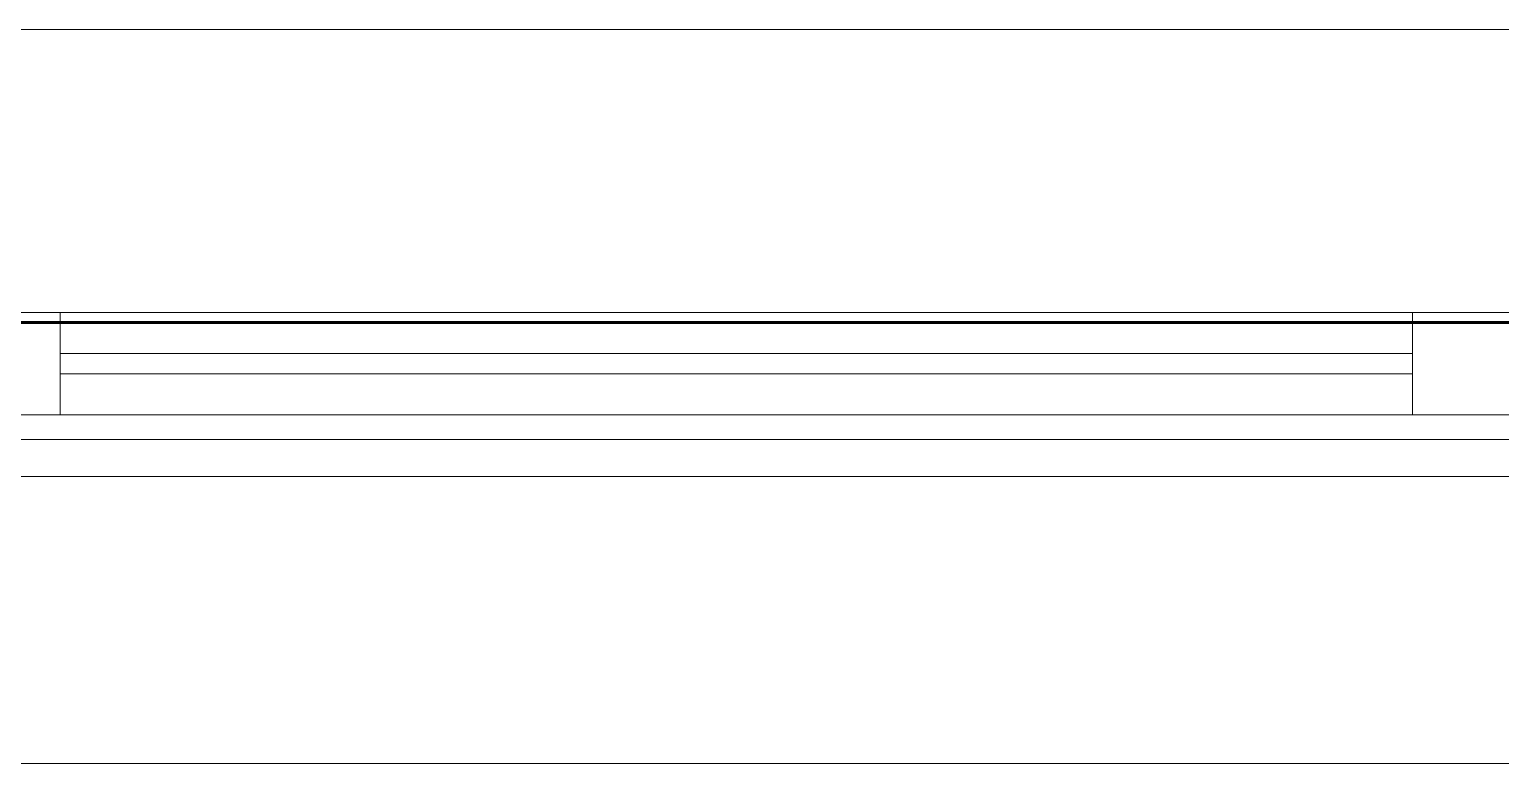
# Model space of a CAD drawing. Header units: millimetres. Extents: x -1113 to 415037, y -3642 to 28069.
# Drawn here: x 26580 to 27298, y -394 to -36 of the extents above; entities that cross this region are included whole.
import ezdxf

# ---------------------------------------------------------------- set-up
doc = ezdxf.new("R2010")
doc.units = ezdxf.units.MM
for name, color, linetype, lineweight in [('0) Стена 3.93м', 3, 'Continuous', 60), ('1) Окна 2.25м-', 6, 'Continuous', 60), ('A-GLAZ', 7, 'Continuous', 9), ('A-GLAZ-1', 7, 'Continuous', 5), ('A-WALL', 7, 'Continuous', 5), ('I-WALL', 7, 'Continuous', 5)]:
    doc.layers.add(name, color=color, linetype=linetype, lineweight=lineweight)

# ---------------------------------------------------------------- blocks, each defined once
blk = doc.blocks.new('120_Окно_СКБ_1Ст - 120_Окно_СКБ_1Ст 900х2500_h_-V151-Объем проектирования 1 этажа')
at = {"layer": 'A-GLAZ'}
for p, q in [((380, -87), (-380, -87)), ((-330, -137), (-330, -87)), ((330, -137), (330, -87)), ((-400, -137), (400, -137)), ((400, -137), (-400, -137))]:
    blk.add_line(p, q, dxfattribs=at)
at = {"layer": 'A-GLAZ-1'}
for p, q in [((450, -57), (-450, -57)), ((-330, -107), (330, -107)), ((330, -117), (-330, -117))]:
    blk.add_line(p, q, dxfattribs=at)
blk = doc.blocks.new('1floor')
at = {"layer": 'A-WALL'}
for p, q in [((26160, -100), (29209.74, -100)), ((27310, -258), (26410, -258))]:
    blk.add_line(p, q, dxfattribs=at)
at = {"layer": 'I-WALL'}
blk.add_line((27290, 100), (26431, 100), dxfattribs=at)
at = {"layer": 'A-GLAZ', "color": 3, "rotation": 180}
blk.add_blockref('120_Окно_СКБ_1Ст - 120_Окно_СКБ_1Ст 900х2500_h_-V151-Объем проектирования 1 этажа', (26860, -175), dxfattribs=at)

msp = doc.modelspace()

# ---------------------------------------------------------------- linework, layer by layer
at = {"layer": '1) Окна 2.25м-'}
msp.add_lwpolyline([(26474.7, -178.96), (27374.7, -178.96)], dxfattribs=at)

# ---------------------------------------------------------------- block references
at = {"layer": '0) Стена 3.93м'}
msp.add_blockref('1floor', (64.7, -136.06), dxfattribs=at)

doc.saveas('drawing.dxf')
